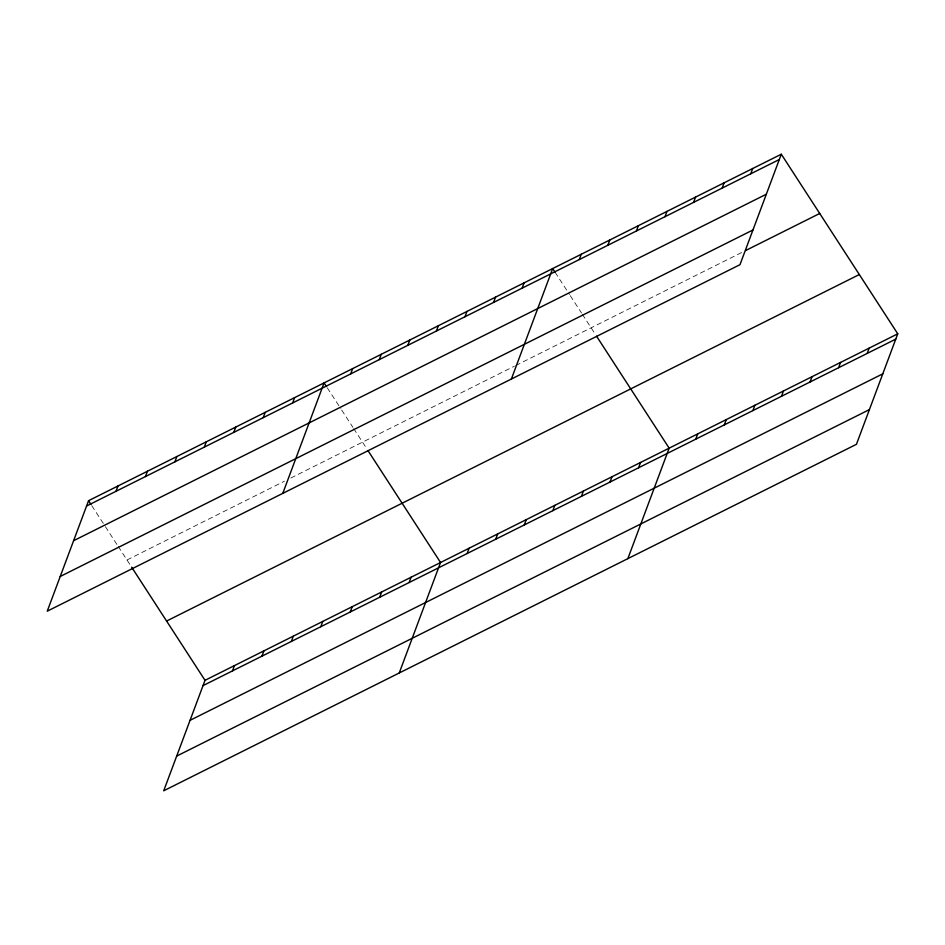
<?xml version="1.0" encoding="UTF-8"?>
<svg xmlns="http://www.w3.org/2000/svg" width="945" height="945" viewBox="0 0 945 945"><rect width="100%" height="100%" fill="white"/><g stroke="black" fill="none" stroke-linecap="round" stroke-linejoin="round"><path stroke-width="0.71" stroke-dasharray="4.72 3.54" d="M126.984 559.972L284.433 481.218M290.836 478.016L514.482 366.152M515.781 365.502L743.089 251.807M555.093 272.254L569.504 294.486M570.296 295.714L581.506 313.008M582.309 314.236L594.996 333.809M327.289 387.828L340.897 408.819M341.7 410.059L352.91 427.341M353.713 428.581L367.18 449.347M91.76 505.634L104.576 525.396M105.367 526.625L117.381 545.159M118.184 546.387L130.871 565.96"/><path stroke-width="1.42" d="M781.291 154.212L88.558 500.696L47.25 611.179L739.982 264.683L781.291 154.212L897.75 333.821L856.442 444.304L163.709 790.788L205.018 680.317L897.75 333.821M116.011 491.282L117.995 485.978M145.459 476.552L147.444 471.248M174.896 461.833L176.88 456.518M204.333 447.103L206.317 441.799M233.781 432.373L235.766 427.069M263.218 417.655L265.202 412.339M292.655 402.924L294.639 397.621M282.779 493.373L324.088 382.89L326.486 386.599M232.482 670.891L234.466 665.587M350.678 373.913L352.662 368.597M261.919 656.173L263.903 650.857M379.252 359.62L381.237 354.304M291.355 641.442L293.34 636.139M407.827 345.327L409.811 340.011M320.804 626.712L322.788 621.408M436.401 331.034L438.385 325.718M350.241 611.994L352.225 606.678M464.975 316.74L466.96 311.425M379.677 597.264L381.662 591.96M493.55 302.447L495.534 297.132M409.126 582.545L411.11 577.23M522.124 288.154L524.109 282.838M399.239 672.982L440.547 562.499L367.948 450.552M511.375 379.028L552.683 268.545L555.093 272.254M467.137 553.522L469.122 548.218M579.273 259.568L581.258 254.252M495.712 539.229L497.696 533.925M607.848 245.275L609.832 239.971M524.286 524.936L526.27 519.632M636.422 230.982L638.407 225.678M552.86 510.643L554.845 505.339M664.996 216.688L666.981 211.385M581.435 496.349L583.419 491.046M693.571 202.395L695.555 197.092M610.009 482.056L611.994 476.752M722.145 188.102L724.13 182.798M638.584 467.763L640.58 462.459M750.732 173.809L752.716 168.505M627.846 558.649L669.154 448.166L596.555 336.207M695.744 439.177L697.729 433.873M724.319 424.884L726.303 419.58M752.893 410.591L754.878 405.287M781.468 396.298L783.452 390.994M810.042 382.004L812.027 376.701M838.617 367.711L840.601 362.407M867.191 353.418L869.176 348.114M86.574 506.012L779.306 159.516M73.592 540.717L766.324 194.221M60.232 576.474L752.952 229.978M745.688 250.508L819.717 213.475M166.592 621.042L859.312 274.546M203.033 685.621L895.765 339.125M190.063 720.326L882.784 373.842M176.691 756.083L869.424 409.598M88.558 500.696L90.956 504.406M131.65 567.154L205.018 680.317"/></g></svg>
